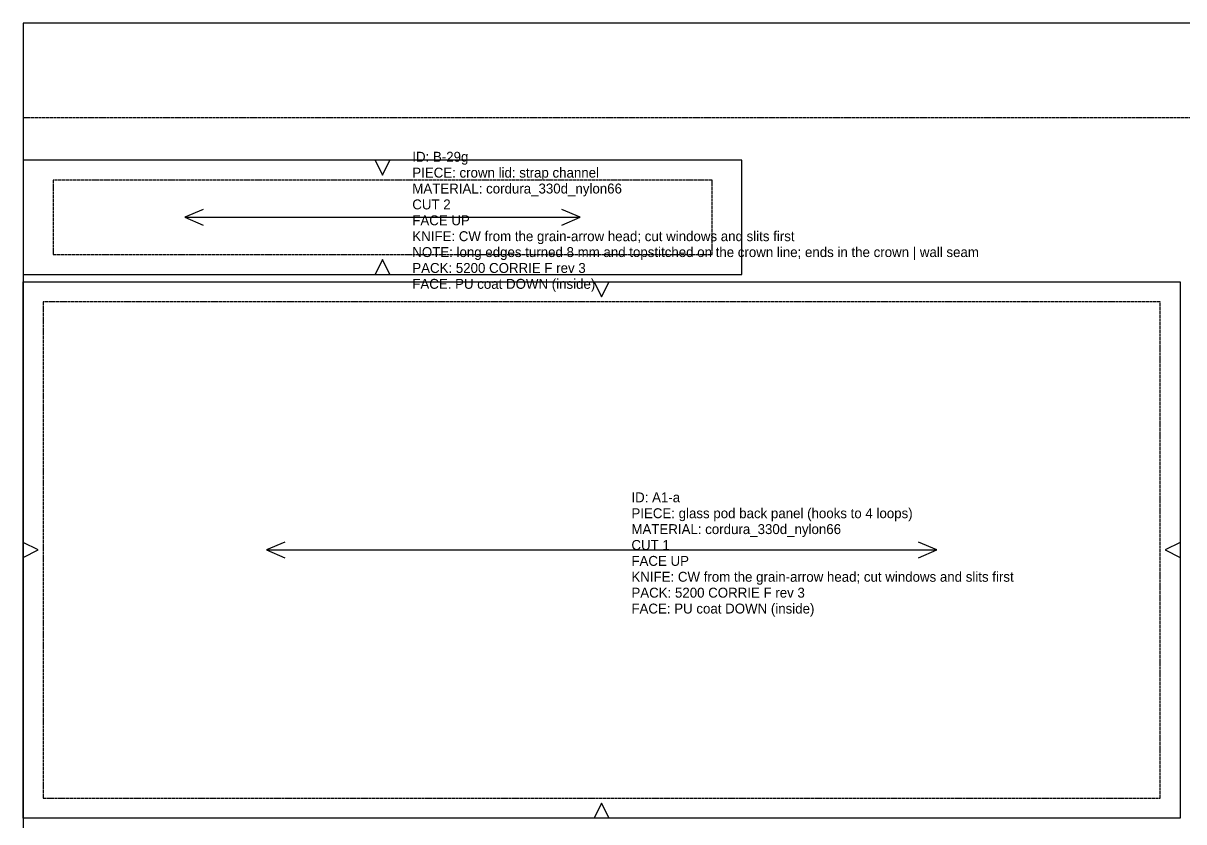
# Model space of a CAD drawing. Header units: millimetres. Extents: x 0 to 1135, y -22 to 1524.
# Drawn here: x 0 to 467.5, y 1202.3 to 1524 of the extents above; entities that cross this region are included whole.
import ezdxf

# ---------------------------------------------------------------- set-up
doc = ezdxf.new("R2010")
doc.units = ezdxf.units.MM
doc.linetypes.add('DASHED', pattern=[1.524, 1.27, -0.254])
for name, color, linetype in [('CUT', 7, 'Continuous'), ('GRAIN', 5, 'Continuous'), ('NOTCH', 1, 'Continuous'), ('SEW', 3, 'Continuous'), ('TEXT', 2, 'Continuous')]:
    doc.layers.add(name, color=color, linetype=linetype)

msp = doc.modelspace()

# ---------------------------------------------------------------- linework, layer by layer
at = {"layer": 'CUT'}
for points in [[(289.47, 1468.8), (0, 1468.8), (0, 1422.8), (289.47, 1422.8)], [(0, 1419.8), (466, 1419.8), (466, 1203.8), (0, 1203.8)]]:
    msp.add_lwpolyline(points, close=True, dxfattribs=at)
at = {"layer": 'GRAIN'}
for points in [[(72.46, 1448.92), (65.09, 1445.8), (72.46, 1442.68)], [(65.09, 1445.8), (224.37, 1445.8)], [(217, 1442.68), (224.37, 1445.8), (217, 1448.92)], [(105.37, 1314.92), (98, 1311.8), (105.37, 1308.68)], [(360.63, 1308.68), (368, 1311.8), (360.63, 1314.92)], [(98, 1311.8), (368, 1311.8)]]:
    msp.add_lwpolyline(points, dxfattribs=at)
at = {"layer": 'NOTCH'}
for points in [[(141.73, 1468.8), (144.73, 1462.8), (147.73, 1468.8)], [(147.73, 1422.8), (144.73, 1428.8), (141.73, 1422.8)], [(230, 1419.8), (233, 1413.8), (236, 1419.8)], [(0, 1308.8), (6, 1311.8), (0, 1314.8)], [(466, 1314.8), (460, 1311.8), (466, 1308.8)], [(236, 1203.8), (233, 1209.8), (230, 1203.8)]]:
    msp.add_lwpolyline(points, dxfattribs=at)
at = {"layer": 'SEW', "linetype": 'DASHED'}
for points in [[(12, 1460.8), (12, 1430.8), (277.47, 1430.8), (277.47, 1460.8)], [(8, 1411.8), (8, 1211.8), (458, 1211.8), (458, 1411.8)]]:
    msp.add_lwpolyline(points, close=True, dxfattribs=at)
at = {"layer": 'TEXT', "linetype": 'DASHED'}
msp.add_line((0, 1486), (1134.77, 1486), dxfattribs=at)
at = {"layer": 'TEXT'}
msp.add_lwpolyline([(0, 0), (1134.77, 0), (1134.77, 1524), (0, 1524)], close=True, dxfattribs=at)

# ---------------------------------------------------------------- texts
for s, p in [('ID: B-29g', (156.73, 1468.2)), ('PIECE: crown lid: strap channel', (156.73, 1461.8)), ('MATERIAL: cordura_330d_nylon66', (156.73, 1455.4)), ('CUT 2', (156.73, 1449)), ('FACE UP', (156.73, 1442.6)), ('KNIFE: CW from the grain-arrow head; cut windows and slits first', (156.73, 1436.2)), ('NOTE: long edges turned 8 mm and topstitched on the crown line; ends in the crown | wall seam', (156.73, 1429.8)), ('PACK: 5200 CORRIE F rev 3', (156.73, 1423.4)), ('FACE: PU coat DOWN (inside)', (156.73, 1417)), ('ID: A1-a', (245, 1331)), ('PIECE: glass pod back panel (hooks to 4 loops)', (245, 1324.6)), ('MATERIAL: cordura_330d_nylon66', (245, 1318.2)), ('CUT 1', (245, 1311.8)), ('FACE UP', (245, 1305.4)), ('KNIFE: CW from the grain-arrow head; cut windows and slits first', (245, 1299)), ('PACK: 5200 CORRIE F rev 3', (245, 1292.6)), ('FACE: PU coat DOWN (inside)', (245, 1286.2))]:
    msp.add_text(s, height=4, dxfattribs=at).set_placement(p)

doc.saveas('drawing.dxf')
